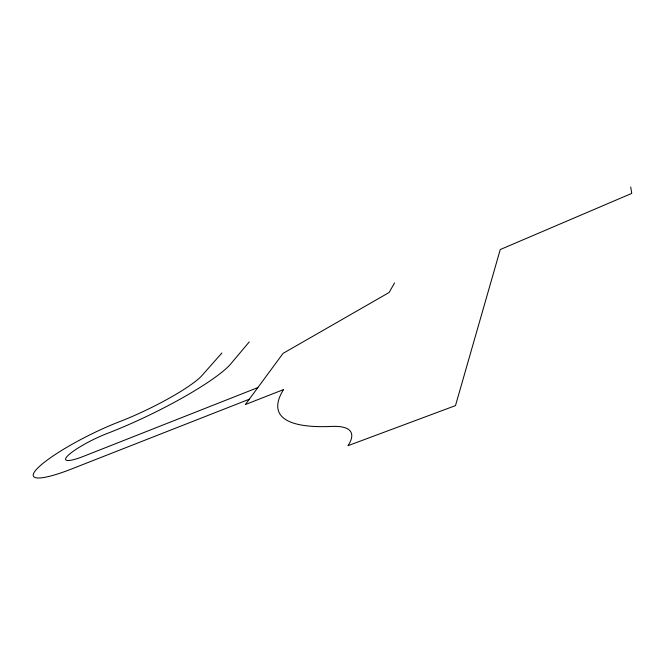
<?xml version="1.0" encoding="UTF-8"?>
<svg xmlns="http://www.w3.org/2000/svg" width="665" height="665" viewBox="0 0 665 665"><rect width="100%" height="100%" fill="white"/><g stroke="black" fill="none" stroke-linecap="round" stroke-linejoin="round"><path stroke-width="1" d="M394.545 282.908L389.125 292.492L283.049 353.389L245.343 404.553L283.514 389.607A329.981 68.005 -22.5 0 0 331.602 426.431A115.378 28.138 -25.9 0 1 347.978 445.691L455.492 405.608L500.246 249.55L631.75 193.39L630.711 187.023M249.275 341.885L229.782 365.052A100.656 16.126 -25.9 0 1 107.023 433.538A32.76 5.652 -26.5 0 0 68.237 455.276A32.76 5.652 -26.5 0 0 82.568 456.722L257.845 387.587M221.894 353.007L200.98 376.639A68.013 10.881 -25.9 0 1 117.971 422.283A68.586 11.845 -26.5 0 0 38.088 467.703A68.586 11.845 -26.5 0 0 69.991 469.598L249.25 399.249"/></g></svg>
